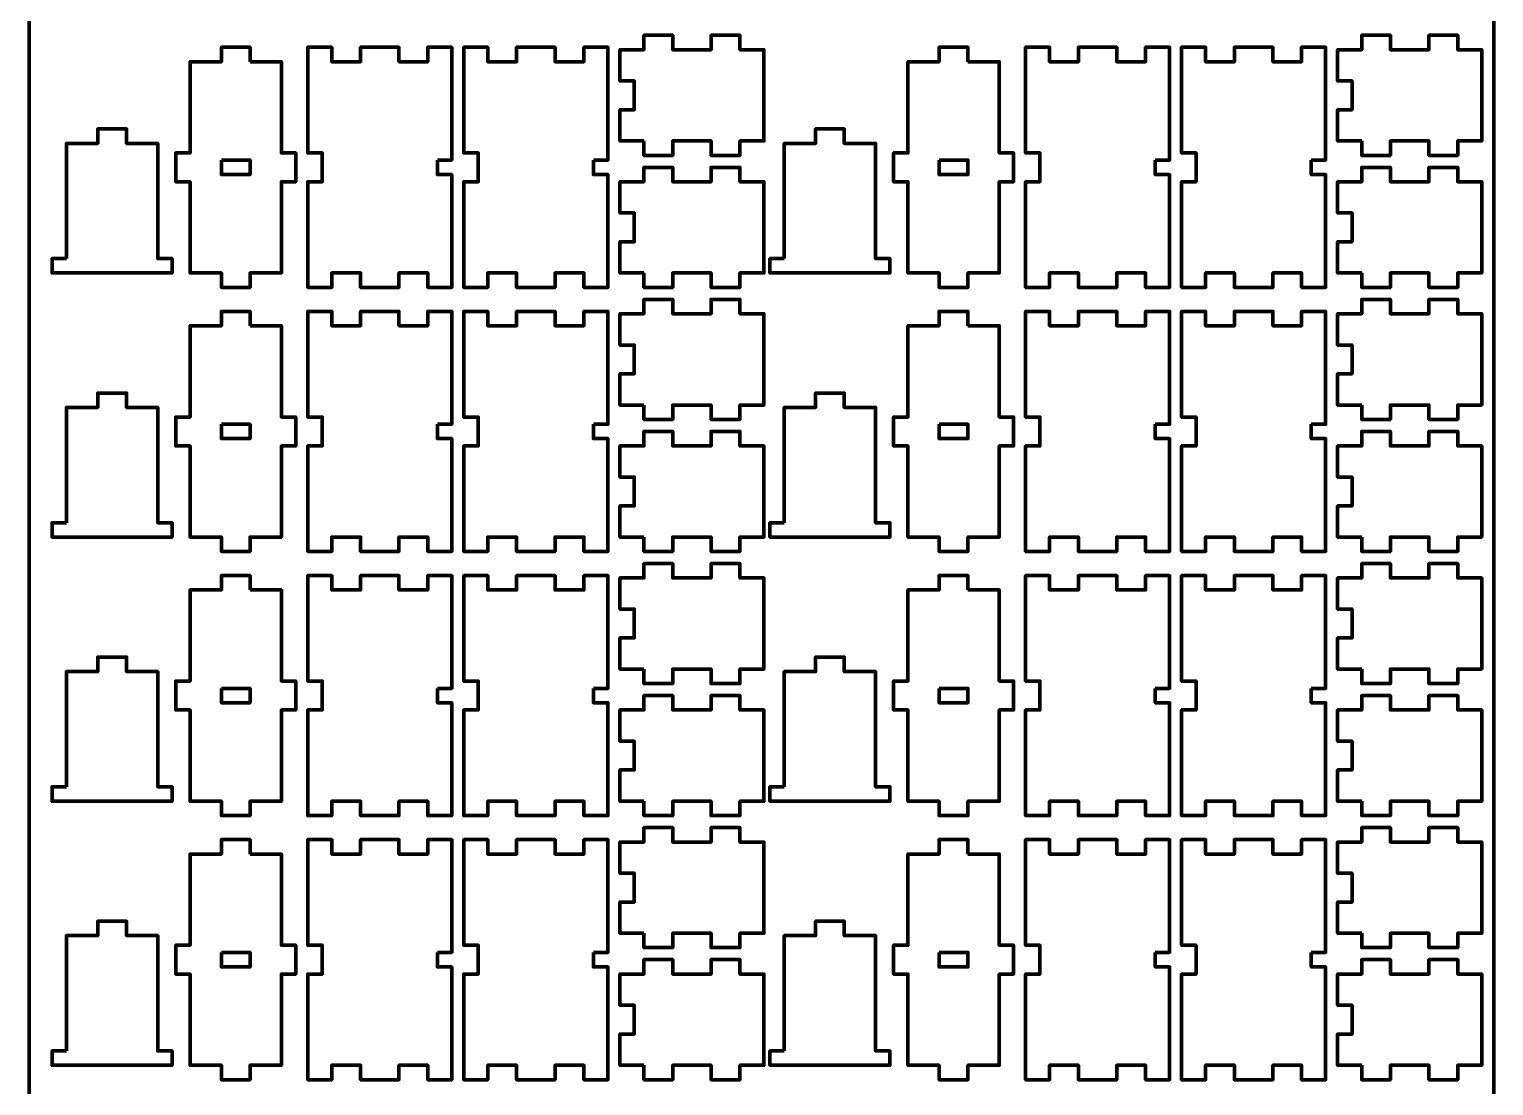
# Model space of a CAD drawing. Extents: x 390 to 1610, y 0 to 2900.
# Drawn here: x 390 to 1610, y 1355 to 2235 of the extents above; entities that cross this region are included whole.
import ezdxf

# ---------------------------------------------------------------- set-up
doc = ezdxf.new("R2010")
doc.units = 0
doc.layers.add('mainlayer', color=1, linetype='CONTINUOUS', lineweight=100)

msp = doc.modelspace()

# ---------------------------------------------------------------- linework, layer by layer
at = {"layer": 'mainlayer', "color": 1}
msp.add_lwpolyline([(390, 2900), (1610, 2900), (1610, 2900), (1610, 0), (1610, 0), (390, 0), (390, 0), (390, 2900)], dxfattribs=at)
at = {"layer": 'mainlayer', "color": 4}
for points in [[(902, 2142), (882, 2142), (882, 2142), (882, 2168), (882, 2168), (894, 2168), (894, 2168), (894, 2192), (894, 2192), (882, 2192), (882, 2192), (882, 2218), (882, 2218), (902, 2218), (902, 2218), (902, 2230), (902, 2230), (926, 2230), (926, 2230), (926, 2218), (926, 2218), (958, 2218), (958, 2218), (958, 2230), (958, 2230), (982, 2230), (982, 2230), (982, 2218), (982, 2218), (1002, 2218), (1002, 2218), (1002, 2142), (1002, 2142), (982, 2142), (982, 2142), (982, 2130), (982, 2130), (958, 2130), (958, 2130), (958, 2142), (958, 2142), (926, 2142), (926, 2142), (926, 2130), (926, 2130), (902, 2130), (902, 2130), (902, 2142)], [(1500, 2142), (1480, 2142), (1480, 2142), (1480, 2168), (1480, 2168), (1492, 2168), (1492, 2168), (1492, 2192), (1492, 2192), (1480, 2192), (1480, 2192), (1480, 2218), (1480, 2218), (1500, 2218), (1500, 2218), (1500, 2230), (1500, 2230), (1524, 2230), (1524, 2230), (1524, 2218), (1524, 2218), (1556, 2218), (1556, 2218), (1556, 2230), (1556, 2230), (1580, 2230), (1580, 2230), (1580, 2218), (1580, 2218), (1600, 2218), (1600, 2218), (1600, 2142), (1600, 2142), (1580, 2142), (1580, 2142), (1580, 2130), (1580, 2130), (1556, 2130), (1556, 2130), (1556, 2142), (1556, 2142), (1524, 2142), (1524, 2142), (1524, 2130), (1524, 2130), (1500, 2130), (1500, 2130), (1500, 2142)], [(574, 2208), (574, 2220), (574, 2220), (550, 2220), (550, 2220), (550, 2208), (550, 2208), (524, 2208), (524, 2208), (524, 2132), (524, 2132), (512, 2132), (512, 2132), (512, 2108), (512, 2108), (524, 2108), (524, 2108), (524, 2032), (524, 2032), (550, 2032), (550, 2032), (550, 2020), (550, 2020), (574, 2020), (574, 2020), (574, 2032), (574, 2032), (600, 2032), (600, 2032), (600, 2108), (600, 2108), (612, 2108), (612, 2108), (612, 2132), (612, 2132), (600, 2132), (600, 2132), (600, 2208), (600, 2208), (574, 2208)], [(730, 2126), (742, 2126), (742, 2126), (742, 2220), (742, 2220), (722, 2220), (722, 2220), (722, 2208), (722, 2208), (698, 2208), (698, 2208), (698, 2220), (698, 2220), (666, 2220), (666, 2220), (666, 2208), (666, 2208), (642, 2208), (642, 2208), (642, 2220), (642, 2220), (622, 2220), (622, 2220), (622, 2132), (622, 2132), (634, 2132), (634, 2132), (634, 2108), (634, 2108), (622, 2108), (622, 2108), (622, 2020), (622, 2020), (642, 2020), (642, 2020), (642, 2032), (642, 2032), (666, 2032), (666, 2032), (666, 2020), (666, 2020), (698, 2020), (698, 2020), (698, 2032), (698, 2032), (722, 2032), (722, 2032), (722, 2020), (722, 2020), (742, 2020), (742, 2020), (742, 2114), (742, 2114), (730, 2114), (730, 2114), (730, 2126)], [(860, 2126), (872, 2126), (872, 2126), (872, 2220), (872, 2220), (852, 2220), (852, 2220), (852, 2208), (852, 2208), (828, 2208), (828, 2208), (828, 2220), (828, 2220), (796, 2220), (796, 2220), (796, 2208), (796, 2208), (772, 2208), (772, 2208), (772, 2220), (772, 2220), (752, 2220), (752, 2220), (752, 2132), (752, 2132), (764, 2132), (764, 2132), (764, 2108), (764, 2108), (752, 2108), (752, 2108), (752, 2020), (752, 2020), (772, 2020), (772, 2020), (772, 2032), (772, 2032), (796, 2032), (796, 2032), (796, 2020), (796, 2020), (828, 2020), (828, 2020), (828, 2032), (828, 2032), (852, 2032), (852, 2032), (852, 2020), (852, 2020), (872, 2020), (872, 2020), (872, 2114), (872, 2114), (860, 2114), (860, 2114), (860, 2126)], [(1172, 2208), (1172, 2220), (1172, 2220), (1148, 2220), (1148, 2220), (1148, 2208), (1148, 2208), (1122, 2208), (1122, 2208), (1122, 2132), (1122, 2132), (1110, 2132), (1110, 2132), (1110, 2108), (1110, 2108), (1122, 2108), (1122, 2108), (1122, 2032), (1122, 2032), (1148, 2032), (1148, 2032), (1148, 2020), (1148, 2020), (1172, 2020), (1172, 2020), (1172, 2032), (1172, 2032), (1198, 2032), (1198, 2032), (1198, 2108), (1198, 2108), (1210, 2108), (1210, 2108), (1210, 2132), (1210, 2132), (1198, 2132), (1198, 2132), (1198, 2208), (1198, 2208), (1172, 2208)], [(1328, 2126), (1340, 2126), (1340, 2126), (1340, 2220), (1340, 2220), (1320, 2220), (1320, 2220), (1320, 2208), (1320, 2208), (1296, 2208), (1296, 2208), (1296, 2220), (1296, 2220), (1264, 2220), (1264, 2220), (1264, 2208), (1264, 2208), (1240, 2208), (1240, 2208), (1240, 2220), (1240, 2220), (1220, 2220), (1220, 2220), (1220, 2132), (1220, 2132), (1232, 2132), (1232, 2132), (1232, 2108), (1232, 2108), (1220, 2108), (1220, 2108), (1220, 2020), (1220, 2020), (1240, 2020), (1240, 2020), (1240, 2032), (1240, 2032), (1264, 2032), (1264, 2032), (1264, 2020), (1264, 2020), (1296, 2020), (1296, 2020), (1296, 2032), (1296, 2032), (1320, 2032), (1320, 2032), (1320, 2020), (1320, 2020), (1340, 2020), (1340, 2020), (1340, 2114), (1340, 2114), (1328, 2114), (1328, 2114), (1328, 2126)], [(1458, 2126), (1470, 2126), (1470, 2126), (1470, 2220), (1470, 2220), (1450, 2220), (1450, 2220), (1450, 2208), (1450, 2208), (1426, 2208), (1426, 2208), (1426, 2220), (1426, 2220), (1394, 2220), (1394, 2220), (1394, 2208), (1394, 2208), (1370, 2208), (1370, 2208), (1370, 2220), (1370, 2220), (1350, 2220), (1350, 2220), (1350, 2132), (1350, 2132), (1362, 2132), (1362, 2132), (1362, 2108), (1362, 2108), (1350, 2108), (1350, 2108), (1350, 2020), (1350, 2020), (1370, 2020), (1370, 2020), (1370, 2032), (1370, 2032), (1394, 2032), (1394, 2032), (1394, 2020), (1394, 2020), (1426, 2020), (1426, 2020), (1426, 2032), (1426, 2032), (1450, 2032), (1450, 2032), (1450, 2020), (1450, 2020), (1470, 2020), (1470, 2020), (1470, 2114), (1470, 2114), (1458, 2114), (1458, 2114), (1458, 2126)], [(421, 2044), (421, 2140), (421, 2140), (447, 2140), (447, 2140), (447, 2152), (447, 2152), (471, 2152), (471, 2152), (471, 2140), (471, 2140), (497, 2140), (497, 2140), (497, 2044), (497, 2044), (509, 2044), (509, 2044), (509, 2032), (509, 2032), (409, 2032), (409, 2032), (409, 2044), (409, 2044), (421, 2044)], [(1019, 2044), (1019, 2140), (1019, 2140), (1045, 2140), (1045, 2140), (1045, 2152), (1045, 2152), (1069, 2152), (1069, 2152), (1069, 2140), (1069, 2140), (1095, 2140), (1095, 2140), (1095, 2044), (1095, 2044), (1107, 2044), (1107, 2044), (1107, 2032), (1107, 2032), (1007, 2032), (1007, 2032), (1007, 2044), (1007, 2044), (1019, 2044)], [(550, 2126), (550, 2114), (550, 2114), (574, 2114), (574, 2114), (574, 2126), (574, 2126), (550, 2126)], [(1148, 2126), (1148, 2114), (1148, 2114), (1172, 2114), (1172, 2114), (1172, 2126), (1172, 2126), (1148, 2126)], [(902, 2032), (882, 2032), (882, 2032), (882, 2058), (882, 2058), (894, 2058), (894, 2058), (894, 2082), (894, 2082), (882, 2082), (882, 2082), (882, 2108), (882, 2108), (902, 2108), (902, 2108), (902, 2120), (902, 2120), (926, 2120), (926, 2120), (926, 2108), (926, 2108), (958, 2108), (958, 2108), (958, 2120), (958, 2120), (982, 2120), (982, 2120), (982, 2108), (982, 2108), (1002, 2108), (1002, 2108), (1002, 2032), (1002, 2032), (982, 2032), (982, 2032), (982, 2020), (982, 2020), (958, 2020), (958, 2020), (958, 2032), (958, 2032), (926, 2032), (926, 2032), (926, 2020), (926, 2020), (902, 2020), (902, 2020), (902, 2032)], [(1500, 2032), (1480, 2032), (1480, 2032), (1480, 2058), (1480, 2058), (1492, 2058), (1492, 2058), (1492, 2082), (1492, 2082), (1480, 2082), (1480, 2082), (1480, 2108), (1480, 2108), (1500, 2108), (1500, 2108), (1500, 2120), (1500, 2120), (1524, 2120), (1524, 2120), (1524, 2108), (1524, 2108), (1556, 2108), (1556, 2108), (1556, 2120), (1556, 2120), (1580, 2120), (1580, 2120), (1580, 2108), (1580, 2108), (1600, 2108), (1600, 2108), (1600, 2032), (1600, 2032), (1580, 2032), (1580, 2032), (1580, 2020), (1580, 2020), (1556, 2020), (1556, 2020), (1556, 2032), (1556, 2032), (1524, 2032), (1524, 2032), (1524, 2020), (1524, 2020), (1500, 2020), (1500, 2020), (1500, 2032)], [(902, 1922), (882, 1922), (882, 1922), (882, 1948), (882, 1948), (894, 1948), (894, 1948), (894, 1972), (894, 1972), (882, 1972), (882, 1972), (882, 1998), (882, 1998), (902, 1998), (902, 1998), (902, 2010), (902, 2010), (926, 2010), (926, 2010), (926, 1998), (926, 1998), (958, 1998), (958, 1998), (958, 2010), (958, 2010), (982, 2010), (982, 2010), (982, 1998), (982, 1998), (1002, 1998), (1002, 1998), (1002, 1922), (1002, 1922), (982, 1922), (982, 1922), (982, 1910), (982, 1910), (958, 1910), (958, 1910), (958, 1922), (958, 1922), (926, 1922), (926, 1922), (926, 1910), (926, 1910), (902, 1910), (902, 1910), (902, 1922)], [(1500, 1922), (1480, 1922), (1480, 1922), (1480, 1948), (1480, 1948), (1492, 1948), (1492, 1948), (1492, 1972), (1492, 1972), (1480, 1972), (1480, 1972), (1480, 1998), (1480, 1998), (1500, 1998), (1500, 1998), (1500, 2010), (1500, 2010), (1524, 2010), (1524, 2010), (1524, 1998), (1524, 1998), (1556, 1998), (1556, 1998), (1556, 2010), (1556, 2010), (1580, 2010), (1580, 2010), (1580, 1998), (1580, 1998), (1600, 1998), (1600, 1998), (1600, 1922), (1600, 1922), (1580, 1922), (1580, 1922), (1580, 1910), (1580, 1910), (1556, 1910), (1556, 1910), (1556, 1922), (1556, 1922), (1524, 1922), (1524, 1922), (1524, 1910), (1524, 1910), (1500, 1910), (1500, 1910), (1500, 1922)], [(574, 1988), (574, 2000), (574, 2000), (550, 2000), (550, 2000), (550, 1988), (550, 1988), (524, 1988), (524, 1988), (524, 1912), (524, 1912), (512, 1912), (512, 1912), (512, 1888), (512, 1888), (524, 1888), (524, 1888), (524, 1812), (524, 1812), (550, 1812), (550, 1812), (550, 1800), (550, 1800), (574, 1800), (574, 1800), (574, 1812), (574, 1812), (600, 1812), (600, 1812), (600, 1888), (600, 1888), (612, 1888), (612, 1888), (612, 1912), (612, 1912), (600, 1912), (600, 1912), (600, 1988), (600, 1988), (574, 1988)], [(730, 1906), (742, 1906), (742, 1906), (742, 2000), (742, 2000), (722, 2000), (722, 2000), (722, 1988), (722, 1988), (698, 1988), (698, 1988), (698, 2000), (698, 2000), (666, 2000), (666, 2000), (666, 1988), (666, 1988), (642, 1988), (642, 1988), (642, 2000), (642, 2000), (622, 2000), (622, 2000), (622, 1912), (622, 1912), (634, 1912), (634, 1912), (634, 1888), (634, 1888), (622, 1888), (622, 1888), (622, 1800), (622, 1800), (642, 1800), (642, 1800), (642, 1812), (642, 1812), (666, 1812), (666, 1812), (666, 1800), (666, 1800), (698, 1800), (698, 1800), (698, 1812), (698, 1812), (722, 1812), (722, 1812), (722, 1800), (722, 1800), (742, 1800), (742, 1800), (742, 1894), (742, 1894), (730, 1894), (730, 1894), (730, 1906)], [(860, 1906), (872, 1906), (872, 1906), (872, 2000), (872, 2000), (852, 2000), (852, 2000), (852, 1988), (852, 1988), (828, 1988), (828, 1988), (828, 2000), (828, 2000), (796, 2000), (796, 2000), (796, 1988), (796, 1988), (772, 1988), (772, 1988), (772, 2000), (772, 2000), (752, 2000), (752, 2000), (752, 1912), (752, 1912), (764, 1912), (764, 1912), (764, 1888), (764, 1888), (752, 1888), (752, 1888), (752, 1800), (752, 1800), (772, 1800), (772, 1800), (772, 1812), (772, 1812), (796, 1812), (796, 1812), (796, 1800), (796, 1800), (828, 1800), (828, 1800), (828, 1812), (828, 1812), (852, 1812), (852, 1812), (852, 1800), (852, 1800), (872, 1800), (872, 1800), (872, 1894), (872, 1894), (860, 1894), (860, 1894), (860, 1906)], [(1172, 1988), (1172, 2000), (1172, 2000), (1148, 2000), (1148, 2000), (1148, 1988), (1148, 1988), (1122, 1988), (1122, 1988), (1122, 1912), (1122, 1912), (1110, 1912), (1110, 1912), (1110, 1888), (1110, 1888), (1122, 1888), (1122, 1888), (1122, 1812), (1122, 1812), (1148, 1812), (1148, 1812), (1148, 1800), (1148, 1800), (1172, 1800), (1172, 1800), (1172, 1812), (1172, 1812), (1198, 1812), (1198, 1812), (1198, 1888), (1198, 1888), (1210, 1888), (1210, 1888), (1210, 1912), (1210, 1912), (1198, 1912), (1198, 1912), (1198, 1988), (1198, 1988), (1172, 1988)], [(1328, 1906), (1340, 1906), (1340, 1906), (1340, 2000), (1340, 2000), (1320, 2000), (1320, 2000), (1320, 1988), (1320, 1988), (1296, 1988), (1296, 1988), (1296, 2000), (1296, 2000), (1264, 2000), (1264, 2000), (1264, 1988), (1264, 1988), (1240, 1988), (1240, 1988), (1240, 2000), (1240, 2000), (1220, 2000), (1220, 2000), (1220, 1912), (1220, 1912), (1232, 1912), (1232, 1912), (1232, 1888), (1232, 1888), (1220, 1888), (1220, 1888), (1220, 1800), (1220, 1800), (1240, 1800), (1240, 1800), (1240, 1812), (1240, 1812), (1264, 1812), (1264, 1812), (1264, 1800), (1264, 1800), (1296, 1800), (1296, 1800), (1296, 1812), (1296, 1812), (1320, 1812), (1320, 1812), (1320, 1800), (1320, 1800), (1340, 1800), (1340, 1800), (1340, 1894), (1340, 1894), (1328, 1894), (1328, 1894), (1328, 1906)], [(1458, 1906), (1470, 1906), (1470, 1906), (1470, 2000), (1470, 2000), (1450, 2000), (1450, 2000), (1450, 1988), (1450, 1988), (1426, 1988), (1426, 1988), (1426, 2000), (1426, 2000), (1394, 2000), (1394, 2000), (1394, 1988), (1394, 1988), (1370, 1988), (1370, 1988), (1370, 2000), (1370, 2000), (1350, 2000), (1350, 2000), (1350, 1912), (1350, 1912), (1362, 1912), (1362, 1912), (1362, 1888), (1362, 1888), (1350, 1888), (1350, 1888), (1350, 1800), (1350, 1800), (1370, 1800), (1370, 1800), (1370, 1812), (1370, 1812), (1394, 1812), (1394, 1812), (1394, 1800), (1394, 1800), (1426, 1800), (1426, 1800), (1426, 1812), (1426, 1812), (1450, 1812), (1450, 1812), (1450, 1800), (1450, 1800), (1470, 1800), (1470, 1800), (1470, 1894), (1470, 1894), (1458, 1894), (1458, 1894), (1458, 1906)], [(421, 1824), (421, 1920), (421, 1920), (447, 1920), (447, 1920), (447, 1932), (447, 1932), (471, 1932), (471, 1932), (471, 1920), (471, 1920), (497, 1920), (497, 1920), (497, 1824), (497, 1824), (509, 1824), (509, 1824), (509, 1812), (509, 1812), (409, 1812), (409, 1812), (409, 1824), (409, 1824), (421, 1824)], [(1019, 1824), (1019, 1920), (1019, 1920), (1045, 1920), (1045, 1920), (1045, 1932), (1045, 1932), (1069, 1932), (1069, 1932), (1069, 1920), (1069, 1920), (1095, 1920), (1095, 1920), (1095, 1824), (1095, 1824), (1107, 1824), (1107, 1824), (1107, 1812), (1107, 1812), (1007, 1812), (1007, 1812), (1007, 1824), (1007, 1824), (1019, 1824)], [(550, 1906), (550, 1894), (550, 1894), (574, 1894), (574, 1894), (574, 1906), (574, 1906), (550, 1906)], [(1148, 1906), (1148, 1894), (1148, 1894), (1172, 1894), (1172, 1894), (1172, 1906), (1172, 1906), (1148, 1906)], [(902, 1812), (882, 1812), (882, 1812), (882, 1838), (882, 1838), (894, 1838), (894, 1838), (894, 1862), (894, 1862), (882, 1862), (882, 1862), (882, 1888), (882, 1888), (902, 1888), (902, 1888), (902, 1900), (902, 1900), (926, 1900), (926, 1900), (926, 1888), (926, 1888), (958, 1888), (958, 1888), (958, 1900), (958, 1900), (982, 1900), (982, 1900), (982, 1888), (982, 1888), (1002, 1888), (1002, 1888), (1002, 1812), (1002, 1812), (982, 1812), (982, 1812), (982, 1800), (982, 1800), (958, 1800), (958, 1800), (958, 1812), (958, 1812), (926, 1812), (926, 1812), (926, 1800), (926, 1800), (902, 1800), (902, 1800), (902, 1812)], [(1500, 1812), (1480, 1812), (1480, 1812), (1480, 1838), (1480, 1838), (1492, 1838), (1492, 1838), (1492, 1862), (1492, 1862), (1480, 1862), (1480, 1862), (1480, 1888), (1480, 1888), (1500, 1888), (1500, 1888), (1500, 1900), (1500, 1900), (1524, 1900), (1524, 1900), (1524, 1888), (1524, 1888), (1556, 1888), (1556, 1888), (1556, 1900), (1556, 1900), (1580, 1900), (1580, 1900), (1580, 1888), (1580, 1888), (1600, 1888), (1600, 1888), (1600, 1812), (1600, 1812), (1580, 1812), (1580, 1812), (1580, 1800), (1580, 1800), (1556, 1800), (1556, 1800), (1556, 1812), (1556, 1812), (1524, 1812), (1524, 1812), (1524, 1800), (1524, 1800), (1500, 1800), (1500, 1800), (1500, 1812)], [(902, 1702), (882, 1702), (882, 1702), (882, 1728), (882, 1728), (894, 1728), (894, 1728), (894, 1752), (894, 1752), (882, 1752), (882, 1752), (882, 1778), (882, 1778), (902, 1778), (902, 1778), (902, 1790), (902, 1790), (926, 1790), (926, 1790), (926, 1778), (926, 1778), (958, 1778), (958, 1778), (958, 1790), (958, 1790), (982, 1790), (982, 1790), (982, 1778), (982, 1778), (1002, 1778), (1002, 1778), (1002, 1702), (1002, 1702), (982, 1702), (982, 1702), (982, 1690), (982, 1690), (958, 1690), (958, 1690), (958, 1702), (958, 1702), (926, 1702), (926, 1702), (926, 1690), (926, 1690), (902, 1690), (902, 1690), (902, 1702)], [(1500, 1702), (1480, 1702), (1480, 1702), (1480, 1728), (1480, 1728), (1492, 1728), (1492, 1728), (1492, 1752), (1492, 1752), (1480, 1752), (1480, 1752), (1480, 1778), (1480, 1778), (1500, 1778), (1500, 1778), (1500, 1790), (1500, 1790), (1524, 1790), (1524, 1790), (1524, 1778), (1524, 1778), (1556, 1778), (1556, 1778), (1556, 1790), (1556, 1790), (1580, 1790), (1580, 1790), (1580, 1778), (1580, 1778), (1600, 1778), (1600, 1778), (1600, 1702), (1600, 1702), (1580, 1702), (1580, 1702), (1580, 1690), (1580, 1690), (1556, 1690), (1556, 1690), (1556, 1702), (1556, 1702), (1524, 1702), (1524, 1702), (1524, 1690), (1524, 1690), (1500, 1690), (1500, 1690), (1500, 1702)], [(574, 1768), (574, 1780), (574, 1780), (550, 1780), (550, 1780), (550, 1768), (550, 1768), (524, 1768), (524, 1768), (524, 1692), (524, 1692), (512, 1692), (512, 1692), (512, 1668), (512, 1668), (524, 1668), (524, 1668), (524, 1592), (524, 1592), (550, 1592), (550, 1592), (550, 1580), (550, 1580), (574, 1580), (574, 1580), (574, 1592), (574, 1592), (600, 1592), (600, 1592), (600, 1668), (600, 1668), (612, 1668), (612, 1668), (612, 1692), (612, 1692), (600, 1692), (600, 1692), (600, 1768), (600, 1768), (574, 1768)], [(730, 1686), (742, 1686), (742, 1686), (742, 1780), (742, 1780), (722, 1780), (722, 1780), (722, 1768), (722, 1768), (698, 1768), (698, 1768), (698, 1780), (698, 1780), (666, 1780), (666, 1780), (666, 1768), (666, 1768), (642, 1768), (642, 1768), (642, 1780), (642, 1780), (622, 1780), (622, 1780), (622, 1692), (622, 1692), (634, 1692), (634, 1692), (634, 1668), (634, 1668), (622, 1668), (622, 1668), (622, 1580), (622, 1580), (642, 1580), (642, 1580), (642, 1592), (642, 1592), (666, 1592), (666, 1592), (666, 1580), (666, 1580), (698, 1580), (698, 1580), (698, 1592), (698, 1592), (722, 1592), (722, 1592), (722, 1580), (722, 1580), (742, 1580), (742, 1580), (742, 1674), (742, 1674), (730, 1674), (730, 1674), (730, 1686)], [(860, 1686), (872, 1686), (872, 1686), (872, 1780), (872, 1780), (852, 1780), (852, 1780), (852, 1768), (852, 1768), (828, 1768), (828, 1768), (828, 1780), (828, 1780), (796, 1780), (796, 1780), (796, 1768), (796, 1768), (772, 1768), (772, 1768), (772, 1780), (772, 1780), (752, 1780), (752, 1780), (752, 1692), (752, 1692), (764, 1692), (764, 1692), (764, 1668), (764, 1668), (752, 1668), (752, 1668), (752, 1580), (752, 1580), (772, 1580), (772, 1580), (772, 1592), (772, 1592), (796, 1592), (796, 1592), (796, 1580), (796, 1580), (828, 1580), (828, 1580), (828, 1592), (828, 1592), (852, 1592), (852, 1592), (852, 1580), (852, 1580), (872, 1580), (872, 1580), (872, 1674), (872, 1674), (860, 1674), (860, 1674), (860, 1686)], [(1172, 1768), (1172, 1780), (1172, 1780), (1148, 1780), (1148, 1780), (1148, 1768), (1148, 1768), (1122, 1768), (1122, 1768), (1122, 1692), (1122, 1692), (1110, 1692), (1110, 1692), (1110, 1668), (1110, 1668), (1122, 1668), (1122, 1668), (1122, 1592), (1122, 1592), (1148, 1592), (1148, 1592), (1148, 1580), (1148, 1580), (1172, 1580), (1172, 1580), (1172, 1592), (1172, 1592), (1198, 1592), (1198, 1592), (1198, 1668), (1198, 1668), (1210, 1668), (1210, 1668), (1210, 1692), (1210, 1692), (1198, 1692), (1198, 1692), (1198, 1768), (1198, 1768), (1172, 1768)], [(1328, 1686), (1340, 1686), (1340, 1686), (1340, 1780), (1340, 1780), (1320, 1780), (1320, 1780), (1320, 1768), (1320, 1768), (1296, 1768), (1296, 1768), (1296, 1780), (1296, 1780), (1264, 1780), (1264, 1780), (1264, 1768), (1264, 1768), (1240, 1768), (1240, 1768), (1240, 1780), (1240, 1780), (1220, 1780), (1220, 1780), (1220, 1692), (1220, 1692), (1232, 1692), (1232, 1692), (1232, 1668), (1232, 1668), (1220, 1668), (1220, 1668), (1220, 1580), (1220, 1580), (1240, 1580), (1240, 1580), (1240, 1592), (1240, 1592), (1264, 1592), (1264, 1592), (1264, 1580), (1264, 1580), (1296, 1580), (1296, 1580), (1296, 1592), (1296, 1592), (1320, 1592), (1320, 1592), (1320, 1580), (1320, 1580), (1340, 1580), (1340, 1580), (1340, 1674), (1340, 1674), (1328, 1674), (1328, 1674), (1328, 1686)], [(1458, 1686), (1470, 1686), (1470, 1686), (1470, 1780), (1470, 1780), (1450, 1780), (1450, 1780), (1450, 1768), (1450, 1768), (1426, 1768), (1426, 1768), (1426, 1780), (1426, 1780), (1394, 1780), (1394, 1780), (1394, 1768), (1394, 1768), (1370, 1768), (1370, 1768), (1370, 1780), (1370, 1780), (1350, 1780), (1350, 1780), (1350, 1692), (1350, 1692), (1362, 1692), (1362, 1692), (1362, 1668), (1362, 1668), (1350, 1668), (1350, 1668), (1350, 1580), (1350, 1580), (1370, 1580), (1370, 1580), (1370, 1592), (1370, 1592), (1394, 1592), (1394, 1592), (1394, 1580), (1394, 1580), (1426, 1580), (1426, 1580), (1426, 1592), (1426, 1592), (1450, 1592), (1450, 1592), (1450, 1580), (1450, 1580), (1470, 1580), (1470, 1580), (1470, 1674), (1470, 1674), (1458, 1674), (1458, 1674), (1458, 1686)], [(421, 1604), (421, 1700), (421, 1700), (447, 1700), (447, 1700), (447, 1712), (447, 1712), (471, 1712), (471, 1712), (471, 1700), (471, 1700), (497, 1700), (497, 1700), (497, 1604), (497, 1604), (509, 1604), (509, 1604), (509, 1592), (509, 1592), (409, 1592), (409, 1592), (409, 1604), (409, 1604), (421, 1604)], [(1019, 1604), (1019, 1700), (1019, 1700), (1045, 1700), (1045, 1700), (1045, 1712), (1045, 1712), (1069, 1712), (1069, 1712), (1069, 1700), (1069, 1700), (1095, 1700), (1095, 1700), (1095, 1604), (1095, 1604), (1107, 1604), (1107, 1604), (1107, 1592), (1107, 1592), (1007, 1592), (1007, 1592), (1007, 1604), (1007, 1604), (1019, 1604)], [(550, 1686), (550, 1674), (550, 1674), (574, 1674), (574, 1674), (574, 1686), (574, 1686), (550, 1686)], [(1148, 1686), (1148, 1674), (1148, 1674), (1172, 1674), (1172, 1674), (1172, 1686), (1172, 1686), (1148, 1686)], [(902, 1592), (882, 1592), (882, 1592), (882, 1618), (882, 1618), (894, 1618), (894, 1618), (894, 1642), (894, 1642), (882, 1642), (882, 1642), (882, 1668), (882, 1668), (902, 1668), (902, 1668), (902, 1680), (902, 1680), (926, 1680), (926, 1680), (926, 1668), (926, 1668), (958, 1668), (958, 1668), (958, 1680), (958, 1680), (982, 1680), (982, 1680), (982, 1668), (982, 1668), (1002, 1668), (1002, 1668), (1002, 1592), (1002, 1592), (982, 1592), (982, 1592), (982, 1580), (982, 1580), (958, 1580), (958, 1580), (958, 1592), (958, 1592), (926, 1592), (926, 1592), (926, 1580), (926, 1580), (902, 1580), (902, 1580), (902, 1592)], [(1500, 1592), (1480, 1592), (1480, 1592), (1480, 1618), (1480, 1618), (1492, 1618), (1492, 1618), (1492, 1642), (1492, 1642), (1480, 1642), (1480, 1642), (1480, 1668), (1480, 1668), (1500, 1668), (1500, 1668), (1500, 1680), (1500, 1680), (1524, 1680), (1524, 1680), (1524, 1668), (1524, 1668), (1556, 1668), (1556, 1668), (1556, 1680), (1556, 1680), (1580, 1680), (1580, 1680), (1580, 1668), (1580, 1668), (1600, 1668), (1600, 1668), (1600, 1592), (1600, 1592), (1580, 1592), (1580, 1592), (1580, 1580), (1580, 1580), (1556, 1580), (1556, 1580), (1556, 1592), (1556, 1592), (1524, 1592), (1524, 1592), (1524, 1580), (1524, 1580), (1500, 1580), (1500, 1580), (1500, 1592)], [(902, 1482), (882, 1482), (882, 1482), (882, 1508), (882, 1508), (894, 1508), (894, 1508), (894, 1532), (894, 1532), (882, 1532), (882, 1532), (882, 1558), (882, 1558), (902, 1558), (902, 1558), (902, 1570), (902, 1570), (926, 1570), (926, 1570), (926, 1558), (926, 1558), (958, 1558), (958, 1558), (958, 1570), (958, 1570), (982, 1570), (982, 1570), (982, 1558), (982, 1558), (1002, 1558), (1002, 1558), (1002, 1482), (1002, 1482), (982, 1482), (982, 1482), (982, 1470), (982, 1470), (958, 1470), (958, 1470), (958, 1482), (958, 1482), (926, 1482), (926, 1482), (926, 1470), (926, 1470), (902, 1470), (902, 1470), (902, 1482)], [(1500, 1482), (1480, 1482), (1480, 1482), (1480, 1508), (1480, 1508), (1492, 1508), (1492, 1508), (1492, 1532), (1492, 1532), (1480, 1532), (1480, 1532), (1480, 1558), (1480, 1558), (1500, 1558), (1500, 1558), (1500, 1570), (1500, 1570), (1524, 1570), (1524, 1570), (1524, 1558), (1524, 1558), (1556, 1558), (1556, 1558), (1556, 1570), (1556, 1570), (1580, 1570), (1580, 1570), (1580, 1558), (1580, 1558), (1600, 1558), (1600, 1558), (1600, 1482), (1600, 1482), (1580, 1482), (1580, 1482), (1580, 1470), (1580, 1470), (1556, 1470), (1556, 1470), (1556, 1482), (1556, 1482), (1524, 1482), (1524, 1482), (1524, 1470), (1524, 1470), (1500, 1470), (1500, 1470), (1500, 1482)], [(574, 1548), (574, 1560), (574, 1560), (550, 1560), (550, 1560), (550, 1548), (550, 1548), (524, 1548), (524, 1548), (524, 1472), (524, 1472), (512, 1472), (512, 1472), (512, 1448), (512, 1448), (524, 1448), (524, 1448), (524, 1372), (524, 1372), (550, 1372), (550, 1372), (550, 1360), (550, 1360), (574, 1360), (574, 1360), (574, 1372), (574, 1372), (600, 1372), (600, 1372), (600, 1448), (600, 1448), (612, 1448), (612, 1448), (612, 1472), (612, 1472), (600, 1472), (600, 1472), (600, 1548), (600, 1548), (574, 1548)], [(730, 1466), (742, 1466), (742, 1466), (742, 1560), (742, 1560), (722, 1560), (722, 1560), (722, 1548), (722, 1548), (698, 1548), (698, 1548), (698, 1560), (698, 1560), (666, 1560), (666, 1560), (666, 1548), (666, 1548), (642, 1548), (642, 1548), (642, 1560), (642, 1560), (622, 1560), (622, 1560), (622, 1472), (622, 1472), (634, 1472), (634, 1472), (634, 1448), (634, 1448), (622, 1448), (622, 1448), (622, 1360), (622, 1360), (642, 1360), (642, 1360), (642, 1372), (642, 1372), (666, 1372), (666, 1372), (666, 1360), (666, 1360), (698, 1360), (698, 1360), (698, 1372), (698, 1372), (722, 1372), (722, 1372), (722, 1360), (722, 1360), (742, 1360), (742, 1360), (742, 1454), (742, 1454), (730, 1454), (730, 1454), (730, 1466)], [(860, 1466), (872, 1466), (872, 1466), (872, 1560), (872, 1560), (852, 1560), (852, 1560), (852, 1548), (852, 1548), (828, 1548), (828, 1548), (828, 1560), (828, 1560), (796, 1560), (796, 1560), (796, 1548), (796, 1548), (772, 1548), (772, 1548), (772, 1560), (772, 1560), (752, 1560), (752, 1560), (752, 1472), (752, 1472), (764, 1472), (764, 1472), (764, 1448), (764, 1448), (752, 1448), (752, 1448), (752, 1360), (752, 1360), (772, 1360), (772, 1360), (772, 1372), (772, 1372), (796, 1372), (796, 1372), (796, 1360), (796, 1360), (828, 1360), (828, 1360), (828, 1372), (828, 1372), (852, 1372), (852, 1372), (852, 1360), (852, 1360), (872, 1360), (872, 1360), (872, 1454), (872, 1454), (860, 1454), (860, 1454), (860, 1466)], [(1172, 1548), (1172, 1560), (1172, 1560), (1148, 1560), (1148, 1560), (1148, 1548), (1148, 1548), (1122, 1548), (1122, 1548), (1122, 1472), (1122, 1472), (1110, 1472), (1110, 1472), (1110, 1448), (1110, 1448), (1122, 1448), (1122, 1448), (1122, 1372), (1122, 1372), (1148, 1372), (1148, 1372), (1148, 1360), (1148, 1360), (1172, 1360), (1172, 1360), (1172, 1372), (1172, 1372), (1198, 1372), (1198, 1372), (1198, 1448), (1198, 1448), (1210, 1448), (1210, 1448), (1210, 1472), (1210, 1472), (1198, 1472), (1198, 1472), (1198, 1548), (1198, 1548), (1172, 1548)], [(1328, 1466), (1340, 1466), (1340, 1466), (1340, 1560), (1340, 1560), (1320, 1560), (1320, 1560), (1320, 1548), (1320, 1548), (1296, 1548), (1296, 1548), (1296, 1560), (1296, 1560), (1264, 1560), (1264, 1560), (1264, 1548), (1264, 1548), (1240, 1548), (1240, 1548), (1240, 1560), (1240, 1560), (1220, 1560), (1220, 1560), (1220, 1472), (1220, 1472), (1232, 1472), (1232, 1472), (1232, 1448), (1232, 1448), (1220, 1448), (1220, 1448), (1220, 1360), (1220, 1360), (1240, 1360), (1240, 1360), (1240, 1372), (1240, 1372), (1264, 1372), (1264, 1372), (1264, 1360), (1264, 1360), (1296, 1360), (1296, 1360), (1296, 1372), (1296, 1372), (1320, 1372), (1320, 1372), (1320, 1360), (1320, 1360), (1340, 1360), (1340, 1360), (1340, 1454), (1340, 1454), (1328, 1454), (1328, 1454), (1328, 1466)], [(1458, 1466), (1470, 1466), (1470, 1466), (1470, 1560), (1470, 1560), (1450, 1560), (1450, 1560), (1450, 1548), (1450, 1548), (1426, 1548), (1426, 1548), (1426, 1560), (1426, 1560), (1394, 1560), (1394, 1560), (1394, 1548), (1394, 1548), (1370, 1548), (1370, 1548), (1370, 1560), (1370, 1560), (1350, 1560), (1350, 1560), (1350, 1472), (1350, 1472), (1362, 1472), (1362, 1472), (1362, 1448), (1362, 1448), (1350, 1448), (1350, 1448), (1350, 1360), (1350, 1360), (1370, 1360), (1370, 1360), (1370, 1372), (1370, 1372), (1394, 1372), (1394, 1372), (1394, 1360), (1394, 1360), (1426, 1360), (1426, 1360), (1426, 1372), (1426, 1372), (1450, 1372), (1450, 1372), (1450, 1360), (1450, 1360), (1470, 1360), (1470, 1360), (1470, 1454), (1470, 1454), (1458, 1454), (1458, 1454), (1458, 1466)], [(421, 1384), (421, 1480), (421, 1480), (447, 1480), (447, 1480), (447, 1492), (447, 1492), (471, 1492), (471, 1492), (471, 1480), (471, 1480), (497, 1480), (497, 1480), (497, 1384), (497, 1384), (509, 1384), (509, 1384), (509, 1372), (509, 1372), (409, 1372), (409, 1372), (409, 1384), (409, 1384), (421, 1384)], [(1019, 1384), (1019, 1480), (1019, 1480), (1045, 1480), (1045, 1480), (1045, 1492), (1045, 1492), (1069, 1492), (1069, 1492), (1069, 1480), (1069, 1480), (1095, 1480), (1095, 1480), (1095, 1384), (1095, 1384), (1107, 1384), (1107, 1384), (1107, 1372), (1107, 1372), (1007, 1372), (1007, 1372), (1007, 1384), (1007, 1384), (1019, 1384)], [(550, 1466), (550, 1454), (550, 1454), (574, 1454), (574, 1454), (574, 1466), (574, 1466), (550, 1466)], [(1148, 1466), (1148, 1454), (1148, 1454), (1172, 1454), (1172, 1454), (1172, 1466), (1172, 1466), (1148, 1466)], [(902, 1372), (882, 1372), (882, 1372), (882, 1398), (882, 1398), (894, 1398), (894, 1398), (894, 1422), (894, 1422), (882, 1422), (882, 1422), (882, 1448), (882, 1448), (902, 1448), (902, 1448), (902, 1460), (902, 1460), (926, 1460), (926, 1460), (926, 1448), (926, 1448), (958, 1448), (958, 1448), (958, 1460), (958, 1460), (982, 1460), (982, 1460), (982, 1448), (982, 1448), (1002, 1448), (1002, 1448), (1002, 1372), (1002, 1372), (982, 1372), (982, 1372), (982, 1360), (982, 1360), (958, 1360), (958, 1360), (958, 1372), (958, 1372), (926, 1372), (926, 1372), (926, 1360), (926, 1360), (902, 1360), (902, 1360), (902, 1372)], [(1500, 1372), (1480, 1372), (1480, 1372), (1480, 1398), (1480, 1398), (1492, 1398), (1492, 1398), (1492, 1422), (1492, 1422), (1480, 1422), (1480, 1422), (1480, 1448), (1480, 1448), (1500, 1448), (1500, 1448), (1500, 1460), (1500, 1460), (1524, 1460), (1524, 1460), (1524, 1448), (1524, 1448), (1556, 1448), (1556, 1448), (1556, 1460), (1556, 1460), (1580, 1460), (1580, 1460), (1580, 1448), (1580, 1448), (1600, 1448), (1600, 1448), (1600, 1372), (1600, 1372), (1580, 1372), (1580, 1372), (1580, 1360), (1580, 1360), (1556, 1360), (1556, 1360), (1556, 1372), (1556, 1372), (1524, 1372), (1524, 1372), (1524, 1360), (1524, 1360), (1500, 1360), (1500, 1360), (1500, 1372)]]:
    msp.add_lwpolyline(points, dxfattribs=at)

doc.saveas('drawing.dxf')
